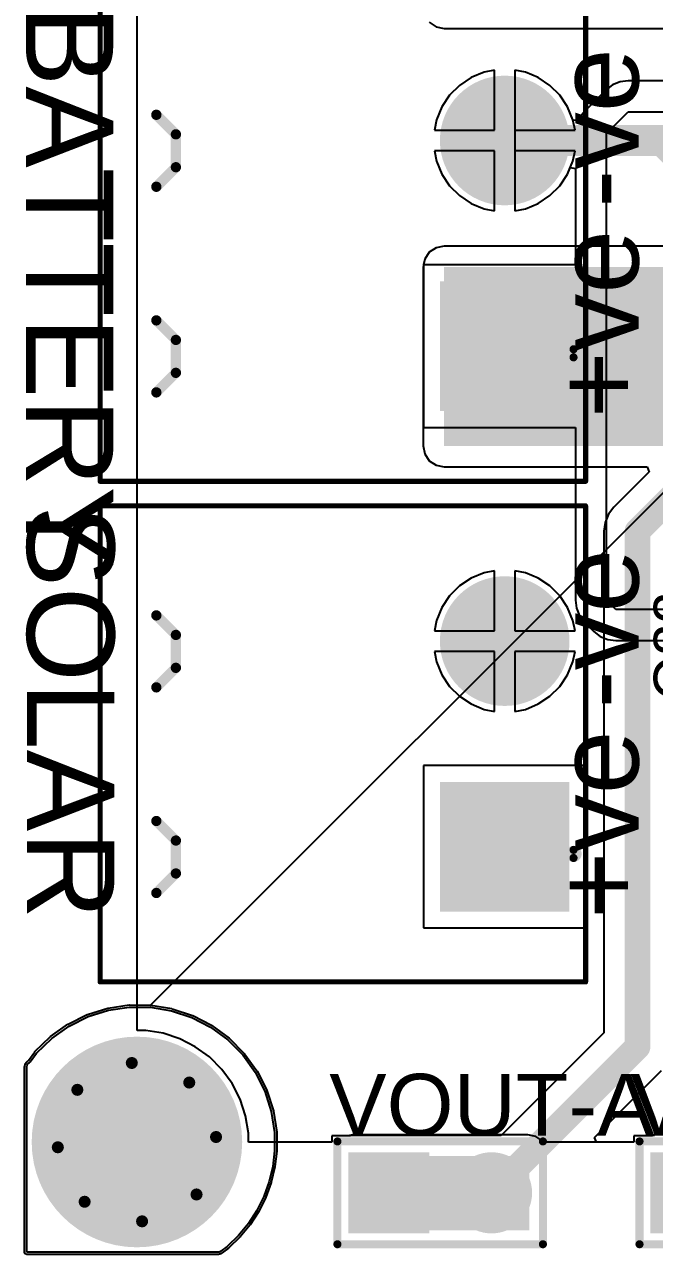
# Model space of a CAD drawing. Header units: millimetres. Extents: x -3 to 5437, y -3 to 5435.
# Drawn here: x -2.78 to 12.79, y -2.78 to 27.61 of the extents above; entities that cross this region are included whole.
import ezdxf

# ---------------------------------------------------------------- set-up
doc = ezdxf.new("R2010")
doc.units = ezdxf.units.MM
for name, color, linetype in [('BottomLayer', 5, 'Continuous'), ('BottomSolder', 6, 'Continuous'), ('MultiLayer', 9, 'Continuous'), ('PadHoleLayer', 156, 'Continuous'), ('TopLayer', 1, 'Continuous'), ('TopOverlay', 2, 'Continuous'), ('TopSolder', 216, 'Continuous'), ('ViaHoleLayer', 16, 'Continuous')]:
    doc.layers.add(name, color=color, linetype=linetype)
doc.styles.add('Arial', font='', dxfattribs={"height": 0.2})
doc.styles.get('Arial').set_extended_font_data('Arial')

# ---------------------------------------------------------------- blocks, each defined once
blk = doc.blocks.new('TBP01R1_508_02BE_137')
at = {"layer": 'BottomLayer'}
blk.add_hatch(color=5, dxfattribs=at).paths.add_polyline_path([(-4.04, 1.5), (-1.04, 1.5), (-1.04, -1.5), (-4.04, -1.5)])
h = blk.add_hatch(color=5, dxfattribs=at)
edge = h.paths.add_edge_path()
edge.add_arc((2.54, 0), 1.5, 0, 360)
at = {"layer": 'BottomSolder'}
blk.add_hatch(color=6, dxfattribs=at).paths.add_polyline_path([(-4.142, 1.602), (-0.938, 1.602), (-0.938, -1.602), (-4.142, -1.602)])
h = blk.add_hatch(color=6, dxfattribs=at)
edge = h.paths.add_edge_path()
edge.add_arc((2.54, 0), 1.602, 0, 360)
at = {"layer": 'MultiLayer'}
blk.add_hatch(color=9, dxfattribs=at).paths.add_polyline_path([(-4.04, 1.5), (-1.04, 1.5), (-1.04, -1.5), (-4.04, -1.5)])
h = blk.add_hatch(color=9, dxfattribs=at)
edge = h.paths.add_edge_path()
edge.add_arc((2.54, 0), 1.5, 0, 360)
at = {"layer": 'PadHoleLayer'}
h = blk.add_hatch(color=156, dxfattribs=at)
edge = h.paths.add_edge_path()
edge.add_arc((-2.54, 0), 0.85, 0, 360)
h = blk.add_hatch(color=156, dxfattribs=at)
edge = h.paths.add_edge_path()
edge.add_arc((2.54, 0), 0.85, 0, 360)
at = {"layer": 'TopLayer'}
blk.add_hatch(color=1, dxfattribs=at).paths.add_polyline_path([(-4.04, 1.5), (-1.04, 1.5), (-1.04, -1.5), (-4.04, -1.5)])
h = blk.add_hatch(color=1, dxfattribs=at)
edge = h.paths.add_edge_path()
edge.add_arc((2.54, 0), 1.5, 0, 360)
at = {"layer": 'TopSolder'}
blk.add_hatch(color=216, dxfattribs=at).paths.add_polyline_path([(-4.142, 1.602), (-0.938, 1.602), (-0.938, -1.602), (-4.142, -1.602)])
h = blk.add_hatch(color=216, dxfattribs=at)
edge = h.paths.add_edge_path()
edge.add_arc((2.54, 0), 1.602, 0, 360)
at = {"layer": 'TopOverlay'}
for points, const_width in [([(-5.88, 10), (5.88, 10)], 0.127), ([(-5.88, 10), (-5.88, -2)], 0.127), ([(5.88, 10), (5.88, -2)], 0.127), ([(-3.683, 8.611), (-3.2, 8.128)], 0.254), ([(-1.905, 8.611), (-2.388, 8.128)], 0.254), ([(1.397, 8.611), (1.88, 8.128)], 0.254), ([(1.397, 8.611), (1.88, 8.128)], 0.254), ([(3.175, 8.611), (2.692, 8.128)], 0.254), ([(3.175, 8.611), (2.692, 8.128)], 0.254), ([(-3.2, 8.128), (-2.388, 8.128)], 0.254), ([(1.88, 8.128), (2.692, 8.128)], 0.254), ([(1.88, 8.128), (2.692, 8.128)], 0.254), ([(-5.88, -2), (5.88, -2)], 0.127)]:
    blk.add_lwpolyline(points, dxfattribs=dict(at, const_width=const_width))
for points, const_width in [([(-5.912, 10, 1), (-5.848, 10, 1)], 0.0635), ([(-5.912, 10, 1), (-5.848, 10, 1)], 0.0635), ([(5.848, 10, 1), (5.912, 10, 1)], 0.0635), ([(5.848, 10, 1), (5.912, 10, 1)], 0.0635), ([(-3.747, 8.611, 1), (-3.619, 8.611, 1)], 0.127), ([(-1.968, 8.611, 1), (-1.841, 8.611, 1)], 0.127), ([(1.333, 8.611, 1), (1.46, 8.611, 1)], 0.127), ([(1.333, 8.611, 1), (1.46, 8.611, 1)], 0.127), ([(3.111, 8.611, 1), (3.239, 8.611, 1)], 0.127), ([(3.111, 8.611, 1), (3.239, 8.611, 1)], 0.127), ([(-3.264, 8.128, 1), (-3.137, 8.128, 1)], 0.127), ([(-3.264, 8.128, 1), (-3.137, 8.128, 1)], 0.127), ([(-2.451, 8.128, 1), (-2.324, 8.128, 1)], 0.127), ([(-2.451, 8.128, 1), (-2.324, 8.128, 1)], 0.127), ([(1.816, 8.128, 1), (1.943, 8.128, 1)], 0.127), ([(1.816, 8.128, 1), (1.943, 8.128, 1)], 0.127), ([(1.816, 8.128, 1), (1.943, 8.128, 1)], 0.127), ([(1.816, 8.128, 1), (1.943, 8.128, 1)], 0.127), ([(2.629, 8.128, 1), (2.756, 8.128, 1)], 0.127), ([(2.629, 8.128, 1), (2.756, 8.128, 1)], 0.127), ([(2.629, 8.128, 1), (2.756, 8.128, 1)], 0.127), ([(2.629, 8.128, 1), (2.756, 8.128, 1)], 0.127), ([(-2.618, -1.702, 1), (-2.818, -1.702, 1)], 0.2), ([(-2.868, -1.702, 1), (-2.768, -1.702, 1)], 0.1), ([(-2.668, -1.702, 1), (-2.568, -1.702, 1)], 0.1), ([(-5.912, -2, 1), (-5.848, -2, 1)], 0.0635), ([(-5.912, -2, 1), (-5.848, -2, 1)], 0.0635), ([(5.848, -2, 1), (5.912, -2, 1)], 0.0635), ([(5.848, -2, 1), (5.912, -2, 1)], 0.0635)]:
    blk.add_lwpolyline(points, format="xyb", close=True, dxfattribs=dict(at, const_width=const_width))
blk = doc.blocks.new('HDR1X2_326')
at = {"layer": 'BottomLayer'}
blk.add_hatch(color=5, dxfattribs=at).paths.add_polyline_path([(-0.9, 0.9), (0.9, 0.9), (0.9, -0.9), (-0.9, -0.9)])
h = blk.add_hatch(color=5, dxfattribs=at)
edge = h.paths.add_edge_path()
edge.add_arc((2.54, 0), 0.9, 0, 360)
at = {"layer": 'BottomSolder'}
blk.add_hatch(color=6, dxfattribs=at).paths.add_polyline_path([(-1.002, 1.002), (1.002, 1.002), (1.002, -1.002), (-1.002, -1.002)])
h = blk.add_hatch(color=6, dxfattribs=at)
edge = h.paths.add_edge_path()
edge.add_arc((2.54, 0), 1.002, 0, 360)
at = {"layer": 'MultiLayer'}
blk.add_hatch(color=9, dxfattribs=at).paths.add_polyline_path([(-0.9, 0.9), (0.9, 0.9), (0.9, -0.9), (-0.9, -0.9)])
h = blk.add_hatch(color=9, dxfattribs=at)
edge = h.paths.add_edge_path()
edge.add_arc((2.54, 0), 0.9, 0, 360)
at = {"layer": 'PadHoleLayer'}
h = blk.add_hatch(color=156, dxfattribs=at)
edge = h.paths.add_edge_path()
edge.add_arc((0, 0), 0.45, 0, 360)
h = blk.add_hatch(color=156, dxfattribs=at)
edge = h.paths.add_edge_path()
edge.add_arc((2.54, 0), 0.45, 0, 360)
at = {"layer": 'TopLayer'}
blk.add_hatch(color=1, dxfattribs=at).paths.add_polyline_path([(-0.9, 0.9), (0.9, 0.9), (0.9, -0.9), (-0.9, -0.9)])
h = blk.add_hatch(color=1, dxfattribs=at)
edge = h.paths.add_edge_path()
edge.add_arc((2.54, 0), 0.9, 0, 360)
at = {"layer": 'TopSolder'}
blk.add_hatch(color=216, dxfattribs=at).paths.add_polyline_path([(-1.002, 1.002), (1.002, 1.002), (1.002, -1.002), (-1.002, -1.002)])
h = blk.add_hatch(color=216, dxfattribs=at)
edge = h.paths.add_edge_path()
edge.add_arc((2.54, 0), 1.002, 0, 360)
at = {"layer": 'TopOverlay', "const_width": 0.2}
for points in [[(-1.27, 1.27), (3.81, 1.27)], [(-1.27, -1.27), (-1.27, 1.27)], [(3.81, -1.27), (3.81, 1.27)], [(-1.27, -1.27), (3.81, -1.27)]]:
    blk.add_lwpolyline(points, dxfattribs=at)
at = {"layer": 'TopOverlay', "const_width": 0.1}
for points in [[(-1.32, 1.27, 1), (-1.22, 1.27, 1)], [(-1.32, 1.27, 1), (-1.22, 1.27, 1)], [(3.76, 1.27, 1), (3.86, 1.27, 1)], [(3.76, 1.27, 1), (3.86, 1.27, 1)], [(-1.32, -1.27, 1), (-1.22, -1.27, 1)], [(-1.32, -1.27, 1), (-1.22, -1.27, 1)], [(3.76, -1.27, 1), (3.86, -1.27, 1)], [(3.76, -1.27, 1), (3.86, -1.27, 1)]]:
    blk.add_lwpolyline(points, format="xyb", close=True, dxfattribs=at)
blk = doc.blocks.new('HDR1X2_327')
at = {"layer": 'BottomLayer'}
blk.add_hatch(color=5, dxfattribs=at).paths.add_polyline_path([(-0.9, 0.9), (0.9, 0.9), (0.9, -0.9), (-0.9, -0.9)])
h = blk.add_hatch(color=5, dxfattribs=at)
edge = h.paths.add_edge_path()
edge.add_arc((2.54, 0), 0.9, 0, 360)
at = {"layer": 'BottomSolder'}
blk.add_hatch(color=6, dxfattribs=at).paths.add_polyline_path([(-1.002, 1.002), (1.002, 1.002), (1.002, -1.002), (-1.002, -1.002)])
h = blk.add_hatch(color=6, dxfattribs=at)
edge = h.paths.add_edge_path()
edge.add_arc((2.54, 0), 1.002, 0, 360)
at = {"layer": 'MultiLayer'}
blk.add_hatch(color=9, dxfattribs=at).paths.add_polyline_path([(-0.9, 0.9), (0.9, 0.9), (0.9, -0.9), (-0.9, -0.9)])
h = blk.add_hatch(color=9, dxfattribs=at)
edge = h.paths.add_edge_path()
edge.add_arc((2.54, 0), 0.9, 0, 360)
at = {"layer": 'PadHoleLayer'}
h = blk.add_hatch(color=156, dxfattribs=at)
edge = h.paths.add_edge_path()
edge.add_arc((0, 0), 0.45, 0, 360)
h = blk.add_hatch(color=156, dxfattribs=at)
edge = h.paths.add_edge_path()
edge.add_arc((2.54, 0), 0.45, 0, 360)
at = {"layer": 'TopLayer'}
blk.add_hatch(color=1, dxfattribs=at).paths.add_polyline_path([(-0.9, 0.9), (0.9, 0.9), (0.9, -0.9), (-0.9, -0.9)])
h = blk.add_hatch(color=1, dxfattribs=at)
edge = h.paths.add_edge_path()
edge.add_arc((2.54, 0), 0.9, 0, 360)
at = {"layer": 'TopSolder'}
blk.add_hatch(color=216, dxfattribs=at).paths.add_polyline_path([(-1.002, 1.002), (1.002, 1.002), (1.002, -1.002), (-1.002, -1.002)])
h = blk.add_hatch(color=216, dxfattribs=at)
edge = h.paths.add_edge_path()
edge.add_arc((2.54, 0), 1.002, 0, 360)
at = {"layer": 'TopOverlay', "const_width": 0.2}
for points in [[(-1.27, 1.27), (3.81, 1.27)], [(-1.27, -1.27), (-1.27, 1.27)], [(3.81, -1.27), (3.81, 1.27)], [(-1.27, -1.27), (3.81, -1.27)]]:
    blk.add_lwpolyline(points, dxfattribs=at)
at = {"layer": 'TopOverlay', "const_width": 0.1}
for points in [[(-1.32, 1.27, 1), (-1.22, 1.27, 1)], [(-1.32, 1.27, 1), (-1.22, 1.27, 1)], [(3.76, 1.27, 1), (3.86, 1.27, 1)], [(3.76, 1.27, 1), (3.86, 1.27, 1)], [(-1.32, -1.27, 1), (-1.22, -1.27, 1)], [(-1.32, -1.27, 1), (-1.22, -1.27, 1)], [(3.76, -1.27, 1), (3.86, -1.27, 1)], [(3.76, -1.27, 1), (3.86, -1.27, 1)]]:
    blk.add_lwpolyline(points, format="xyb", close=True, dxfattribs=at)
blk = doc.blocks.new('TBP01R1_508_02BE_348')
at = {"layer": 'BottomLayer'}
blk.add_hatch(color=5, dxfattribs=at).paths.add_polyline_path([(-4.04, 1.5), (-1.04, 1.5), (-1.04, -1.5), (-4.04, -1.5)])
h = blk.add_hatch(color=5, dxfattribs=at)
edge = h.paths.add_edge_path()
edge.add_arc((2.54, 0), 1.5, 0, 360)
at = {"layer": 'BottomSolder'}
blk.add_hatch(color=6, dxfattribs=at).paths.add_polyline_path([(-4.142, 1.602), (-0.938, 1.602), (-0.938, -1.602), (-4.142, -1.602)])
h = blk.add_hatch(color=6, dxfattribs=at)
edge = h.paths.add_edge_path()
edge.add_arc((2.54, 0), 1.602, 0, 360)
at = {"layer": 'MultiLayer'}
blk.add_hatch(color=9, dxfattribs=at).paths.add_polyline_path([(-4.04, 1.5), (-1.04, 1.5), (-1.04, -1.5), (-4.04, -1.5)])
h = blk.add_hatch(color=9, dxfattribs=at)
edge = h.paths.add_edge_path()
edge.add_arc((2.54, 0), 1.5, 0, 360)
at = {"layer": 'PadHoleLayer'}
h = blk.add_hatch(color=156, dxfattribs=at)
edge = h.paths.add_edge_path()
edge.add_arc((-2.54, 0), 0.85, 0, 360)
h = blk.add_hatch(color=156, dxfattribs=at)
edge = h.paths.add_edge_path()
edge.add_arc((2.54, 0), 0.85, 0, 360)
at = {"layer": 'TopLayer'}
blk.add_hatch(color=1, dxfattribs=at).paths.add_polyline_path([(-4.04, 1.5), (-1.04, 1.5), (-1.04, -1.5), (-4.04, -1.5)])
h = blk.add_hatch(color=1, dxfattribs=at)
edge = h.paths.add_edge_path()
edge.add_arc((2.54, 0), 1.5, 0, 360)
at = {"layer": 'TopSolder'}
blk.add_hatch(color=216, dxfattribs=at).paths.add_polyline_path([(-4.142, 1.602), (-0.938, 1.602), (-0.938, -1.602), (-4.142, -1.602)])
h = blk.add_hatch(color=216, dxfattribs=at)
edge = h.paths.add_edge_path()
edge.add_arc((2.54, 0), 1.602, 0, 360)
at = {"layer": 'TopOverlay'}
for points, const_width in [([(-5.88, 10), (-5.88, -2)], 0.127), ([(-5.88, 10), (5.88, 10)], 0.127), ([(5.88, 10), (5.88, -2)], 0.127), ([(-3.683, 8.611), (-3.2, 8.128)], 0.254), ([(-1.905, 8.611), (-2.388, 8.128)], 0.254), ([(1.397, 8.611), (1.88, 8.128)], 0.254), ([(1.397, 8.611), (1.88, 8.128)], 0.254), ([(3.175, 8.611), (2.692, 8.128)], 0.254), ([(3.175, 8.611), (2.692, 8.128)], 0.254), ([(-3.2, 8.128), (-2.388, 8.128)], 0.254), ([(1.88, 8.128), (2.692, 8.128)], 0.254), ([(1.88, 8.128), (2.692, 8.128)], 0.254), ([(-5.88, -2), (5.88, -2)], 0.127)]:
    blk.add_lwpolyline(points, dxfattribs=dict(at, const_width=const_width))
for points, const_width in [([(-5.912, 10, 1), (-5.848, 10, 1)], 0.0635), ([(-5.912, 10, 1), (-5.848, 10, 1)], 0.0635), ([(5.848, 10, 1), (5.912, 10, 1)], 0.0635), ([(5.848, 10, 1), (5.912, 10, 1)], 0.0635), ([(-3.747, 8.611, 1), (-3.619, 8.611, 1)], 0.127), ([(-1.968, 8.611, 1), (-1.841, 8.611, 1)], 0.127), ([(1.333, 8.611, 1), (1.46, 8.611, 1)], 0.127), ([(1.333, 8.611, 1), (1.46, 8.611, 1)], 0.127), ([(3.111, 8.611, 1), (3.239, 8.611, 1)], 0.127), ([(3.111, 8.611, 1), (3.239, 8.611, 1)], 0.127), ([(-3.264, 8.128, 1), (-3.137, 8.128, 1)], 0.127), ([(-3.264, 8.128, 1), (-3.137, 8.128, 1)], 0.127), ([(-2.451, 8.128, 1), (-2.324, 8.128, 1)], 0.127), ([(-2.451, 8.128, 1), (-2.324, 8.128, 1)], 0.127), ([(1.816, 8.128, 1), (1.943, 8.128, 1)], 0.127), ([(1.816, 8.128, 1), (1.943, 8.128, 1)], 0.127), ([(1.816, 8.128, 1), (1.943, 8.128, 1)], 0.127), ([(1.816, 8.128, 1), (1.943, 8.128, 1)], 0.127), ([(2.629, 8.128, 1), (2.756, 8.128, 1)], 0.127), ([(2.629, 8.128, 1), (2.756, 8.128, 1)], 0.127), ([(2.629, 8.128, 1), (2.756, 8.128, 1)], 0.127), ([(2.629, 8.128, 1), (2.756, 8.128, 1)], 0.127), ([(-2.618, -1.702, 1), (-2.818, -1.702, 1)], 0.2), ([(-2.868, -1.702, 1), (-2.768, -1.702, 1)], 0.1), ([(-2.668, -1.702, 1), (-2.568, -1.702, 1)], 0.1), ([(-5.912, -2, 1), (-5.848, -2, 1)], 0.0635), ([(-5.912, -2, 1), (-5.848, -2, 1)], 0.0635), ([(5.848, -2, 1), (5.912, -2, 1)], 0.0635), ([(5.848, -2, 1), (5.912, -2, 1)], 0.0635)]:
    blk.add_lwpolyline(points, format="xyb", close=True, dxfattribs=dict(at, const_width=const_width))

msp = doc.modelspace()

# ---------------------------------------------------------------- hatches: boundary and pattern name
at = {"layer": 'BottomLayer'}
h = msp.add_hatch(color=5, dxfattribs=at)
edge = h.paths.add_edge_path()
edge.add_arc((0, 0), 2.5, 0, 360)
h = msp.add_hatch(color=5, dxfattribs=at)
edge = h.paths.add_edge_path()
edge.add_arc((-0.127, 1.952), 0.3, 0, 360)
h = msp.add_hatch(color=5, dxfattribs=at)
edge = h.paths.add_edge_path()
edge.add_arc((-1.473, 1.289), 0.3, 0, 360)
h = msp.add_hatch(color=5, dxfattribs=at)
edge = h.paths.add_edge_path()
edge.add_arc((1.293, 1.469), 0.3, 0, 360)
h = msp.add_hatch(color=5, dxfattribs=at)
edge = h.paths.add_edge_path()
edge.add_arc((1.956, 0.123), 0.3, 0, 360)
h = msp.add_hatch(color=5, dxfattribs=at)
edge = h.paths.add_edge_path()
edge.add_arc((-1.956, -0.131), 0.3, 0, 360)
msp.add_hatch(color=5, dxfattribs=at).paths.add_polyline_path([(5.326, -0.344), (5.326, -2.156), (9.666, -2.156), (9.666, -0.344)])
h = msp.add_hatch(color=5, dxfattribs=at)
edge = h.paths.add_edge_path()
edge.add_arc((-1.293, -1.477), 0.3, 0, 360)
h = msp.add_hatch(color=5, dxfattribs=at)
edge = h.paths.add_edge_path()
edge.add_arc((1.473, -1.297), 0.3, 0, 360)
h = msp.add_hatch(color=5, dxfattribs=at)
edge = h.paths.add_edge_path()
edge.add_arc((0.127, -1.96), 0.3, 0, 360)
at = {"layer": 'BottomSolder'}
h = msp.add_hatch(color=6, dxfattribs=at)
edge = h.paths.add_edge_path()
edge.add_arc((0, 0), 2.602, 0, 360)
h = msp.add_hatch(color=6, dxfattribs=at)
edge = h.paths.add_edge_path()
edge.add_arc((-0.127, 1.952), 0.15, 0, 360)
h = msp.add_hatch(color=6, dxfattribs=at)
edge = h.paths.add_edge_path()
edge.add_arc((1.293, 1.469), 0.15, 0, 360)
h = msp.add_hatch(color=6, dxfattribs=at)
edge = h.paths.add_edge_path()
edge.add_arc((-1.473, 1.289), 0.15, 0, 360)
h = msp.add_hatch(color=6, dxfattribs=at)
edge = h.paths.add_edge_path()
edge.add_arc((-1.956, -0.131), 0.15, 0, 360)
h = msp.add_hatch(color=6, dxfattribs=at)
edge = h.paths.add_edge_path()
edge.add_arc((1.956, 0.123), 0.15, 0, 360)
h = msp.add_hatch(color=6, dxfattribs=at)
edge = h.paths.add_edge_path()
edge.add_arc((1.473, -1.297), 0.15, 0, 360)
h = msp.add_hatch(color=6, dxfattribs=at)
edge = h.paths.add_edge_path()
edge.add_arc((-1.293, -1.477), 0.15, 0, 360)
h = msp.add_hatch(color=6, dxfattribs=at)
edge = h.paths.add_edge_path()
edge.add_arc((0.127, -1.96), 0.15, 0, 360)
at = {"layer": 'MultiLayer'}
h = msp.add_hatch(color=9, dxfattribs=at)
edge = h.paths.add_edge_path()
edge.add_arc((0, 0), 2.5, 0, 360)
at = {"layer": 'PadHoleLayer'}
h = msp.add_hatch(color=156, dxfattribs=at)
edge = h.paths.add_edge_path()
edge.add_arc((0, 0), 1.55, 0, 360)
at = {"layer": 'TopLayer'}
for points in [[(7.591, 17.197), (18.578, 17.197), (18.578, 21.616), (7.591, 21.616)], [(5.326, -2.184), (9.699, -2.184), (9.699, -0.356), (5.326, -0.356)]]:
    msp.add_hatch(color=1, dxfattribs=at).paths.add_polyline_path(points)
h = msp.add_hatch(color=1, dxfattribs=at)
edge = h.paths.add_edge_path()
edge.add_arc((0, 0), 2.5, 0, 360)
h = msp.add_hatch(color=1, dxfattribs=at)
edge = h.paths.add_edge_path()
edge.add_arc((-0.127, 1.952), 0.3, 0, 360)
h = msp.add_hatch(color=1, dxfattribs=at)
edge = h.paths.add_edge_path()
edge.add_arc((-1.473, 1.289), 0.3, 0, 360)
h = msp.add_hatch(color=1, dxfattribs=at)
edge = h.paths.add_edge_path()
edge.add_arc((1.293, 1.469), 0.3, 0, 360)
h = msp.add_hatch(color=1, dxfattribs=at)
edge = h.paths.add_edge_path()
edge.add_arc((1.956, 0.123), 0.3, 0, 360)
h = msp.add_hatch(color=1, dxfattribs=at)
edge = h.paths.add_edge_path()
edge.add_arc((-1.956, -0.131), 0.3, 0, 360)
h = msp.add_hatch(color=1, dxfattribs=at)
edge = h.paths.add_edge_path()
edge.add_arc((-1.293, -1.477), 0.3, 0, 360)
h = msp.add_hatch(color=1, dxfattribs=at)
edge = h.paths.add_edge_path()
edge.add_arc((1.473, -1.297), 0.3, 0, 360)
h = msp.add_hatch(color=1, dxfattribs=at)
edge = h.paths.add_edge_path()
edge.add_arc((0.127, -1.96), 0.3, 0, 360)
at = {"layer": 'TopSolder'}
h = msp.add_hatch(color=216, dxfattribs=at)
edge = h.paths.add_edge_path()
edge.add_arc((0, 0), 2.602, 0, 360)
h = msp.add_hatch(color=216, dxfattribs=at)
edge = h.paths.add_edge_path()
edge.add_arc((-0.127, 1.952), 0.15, 0, 360)
h = msp.add_hatch(color=216, dxfattribs=at)
edge = h.paths.add_edge_path()
edge.add_arc((1.293, 1.469), 0.15, 0, 360)
h = msp.add_hatch(color=216, dxfattribs=at)
edge = h.paths.add_edge_path()
edge.add_arc((-1.473, 1.289), 0.15, 0, 360)
h = msp.add_hatch(color=216, dxfattribs=at)
edge = h.paths.add_edge_path()
edge.add_arc((-1.956, -0.131), 0.15, 0, 360)
h = msp.add_hatch(color=216, dxfattribs=at)
edge = h.paths.add_edge_path()
edge.add_arc((1.956, 0.123), 0.15, 0, 360)
h = msp.add_hatch(color=216, dxfattribs=at)
edge = h.paths.add_edge_path()
edge.add_arc((1.473, -1.297), 0.15, 0, 360)
h = msp.add_hatch(color=216, dxfattribs=at)
edge = h.paths.add_edge_path()
edge.add_arc((-1.293, -1.477), 0.15, 0, 360)
h = msp.add_hatch(color=216, dxfattribs=at)
edge = h.paths.add_edge_path()
edge.add_arc((0.127, -1.96), 0.15, 0, 360)
at = {"layer": 'ViaHoleLayer'}
h = msp.add_hatch(color=16, dxfattribs=at)
edge = h.paths.add_edge_path()
edge.add_arc((-0.127, 1.952), 0.15, 0, 360)
h = msp.add_hatch(color=16, dxfattribs=at)
edge = h.paths.add_edge_path()
edge.add_arc((1.293, 1.469), 0.15, 0, 360)
h = msp.add_hatch(color=16, dxfattribs=at)
edge = h.paths.add_edge_path()
edge.add_arc((-1.473, 1.289), 0.15, 0, 360)
h = msp.add_hatch(color=16, dxfattribs=at)
edge = h.paths.add_edge_path()
edge.add_arc((-1.956, -0.131), 0.15, 0, 360)
h = msp.add_hatch(color=16, dxfattribs=at)
edge = h.paths.add_edge_path()
edge.add_arc((1.956, 0.123), 0.15, 0, 360)
h = msp.add_hatch(color=16, dxfattribs=at)
edge = h.paths.add_edge_path()
edge.add_arc((1.473, -1.297), 0.15, 0, 360)
h = msp.add_hatch(color=16, dxfattribs=at)
edge = h.paths.add_edge_path()
edge.add_arc((-1.293, -1.477), 0.15, 0, 360)
h = msp.add_hatch(color=16, dxfattribs=at)
edge = h.paths.add_edge_path()
edge.add_arc((0.127, -1.96), 0.15, 0, 360)

# ---------------------------------------------------------------- linework, layer by layer
at = {"layer": 'BottomLayer'}
for p, q in [((0.003, 2.754), (0.003, 115.689)), ((8.837, 26.48), (8.58, 26.429)), ((8.837, 24.997), (8.837, 26.48)), ((9.603, 26.429), (9.345, 26.48)), ((9.345, 26.48), (9.345, 24.743)), ((8.26, 26.297), (7.973, 26.105)), ((8.58, 26.429), (8.26, 26.297)), ((9.922, 26.297), (9.603, 26.429)), ((10.209, 26.105), (9.922, 26.297)), ((11.942, 26.193), (11.757, 26.116)), ((12.141, 26.219), (11.942, 26.193)), ((41.371, 26.219), (12.141, 26.219)), ((7.729, 25.861), (7.537, 25.573)), ((7.973, 26.105), (7.729, 25.861)), ((10.454, 25.861), (10.209, 26.105)), ((10.645, 25.573), (10.454, 25.861)), ((11.598, 25.994), (11.064, 25.461)), ((11.757, 26.116), (11.598, 25.994)), ((7.537, 25.573), (7.405, 25.254)), ((10.778, 25.254), (10.645, 25.573)), ((7.405, 25.254), (7.353, 24.997)), ((10.78, 25.242), (10.778, 25.254)), ((10.912, 25.229), (10.78, 25.242)), ((10.942, 25.302), (10.912, 25.229)), ((11.064, 25.461), (10.942, 25.302)), ((11.608, 24.917), (12.141, 25.451)), ((12.141, 25.451), (41.427, 25.451)), ((7.353, 24.997), (8.837, 24.997)), ((11.608, 13.386), (11.608, 24.917)), ((9.345, 24.743), (9.345, 23.005)), ((8.837, 24.489), (7.353, 24.489)), ((7.353, 24.489), (7.405, 24.231)), ((8.837, 23.005), (8.837, 24.489)), ((7.405, 24.231), (7.537, 23.912)), ((10.645, 23.912), (10.712, 24.073)), ((10.712, 24.073), (10.839, 24.048)), ((10.839, 24.048), (10.839, 21.671)), ((7.537, 23.912), (7.729, 23.625)), ((10.454, 23.625), (10.645, 23.912)), ((7.729, 23.625), (7.973, 23.38)), ((10.209, 23.38), (10.454, 23.625)), ((7.973, 23.38), (8.26, 23.188)), ((8.26, 23.188), (8.58, 23.056)), ((9.603, 23.056), (9.922, 23.188)), ((9.922, 23.188), (10.209, 23.38)), ((8.58, 23.056), (8.837, 23.005)), ((9.345, 23.005), (9.603, 23.056)), ((10.839, 21.671), (7.083, 21.671)), ((7.083, 21.671), (7.083, 17.655)), ((7.083, 17.655), (10.839, 17.655)), ((10.839, 17.655), (10.839, 13.386)), ((8.58, 14.062), (8.26, 13.93)), ((8.837, 14.113), (8.58, 14.062)), ((8.837, 12.629), (8.837, 14.113)), ((9.603, 14.062), (9.345, 14.113)), ((9.345, 14.113), (9.345, 12.629)), ((9.922, 13.93), (9.603, 14.062)), ((7.973, 13.738), (7.729, 13.494)), ((8.26, 13.93), (7.973, 13.738)), ((10.209, 13.738), (9.922, 13.93)), ((10.454, 13.494), (10.209, 13.738)), ((7.729, 13.494), (7.537, 13.206)), ((10.645, 13.206), (10.454, 13.494)), ((10.839, 13.386), (10.865, 13.187)), ((11.836, 13.157), (11.608, 13.386)), ((7.537, 13.206), (7.405, 12.887)), ((10.778, 12.887), (10.645, 13.206)), ((10.865, 13.187), (10.942, 13.002)), ((14.961, 13.157), (11.836, 13.157)), ((7.405, 12.887), (7.353, 12.629)), ((10.829, 12.629), (10.778, 12.887)), ((10.942, 13.002), (11.064, 12.842)), ((11.064, 12.842), (11.293, 12.614)), ((7.353, 12.629), (8.837, 12.629)), ((9.345, 12.629), (10.829, 12.629)), ((11.293, 12.614), (11.452, 12.492)), ((11.452, 12.492), (11.637, 12.415)), ((11.637, 12.415), (11.836, 12.389)), ((11.836, 12.389), (14.961, 12.389)), ((8.837, 12.121), (7.353, 12.121)), ((7.353, 12.121), (7.405, 11.864)), ((7.405, 11.864), (7.537, 11.545)), ((8.837, 10.638), (8.837, 12.121)), ((10.829, 12.121), (9.345, 12.121)), ((9.345, 12.121), (9.345, 10.638)), ((10.645, 11.545), (10.778, 11.864)), ((10.778, 11.864), (10.829, 12.121)), ((7.537, 11.545), (7.729, 11.257)), ((7.729, 11.257), (7.973, 11.013)), ((10.209, 11.013), (10.454, 11.257)), ((10.454, 11.257), (10.645, 11.545)), ((7.973, 11.013), (8.26, 10.821)), ((9.922, 10.821), (10.209, 11.013)), ((8.26, 10.821), (8.58, 10.689)), ((8.58, 10.689), (8.837, 10.638)), ((9.345, 10.638), (9.603, 10.689)), ((9.603, 10.689), (9.922, 10.821)), ((11.099, 9.303), (7.083, 9.303)), ((7.083, 9.303), (7.083, 5.287)), ((11.099, 5.287), (11.099, 9.303)), ((7.083, 5.287), (11.099, 5.287)), ((-1.679, 2.864), (-1.208, 3.097)), ((-1.208, 3.097), (-0.707, 3.254)), ((-0.707, 3.254), (-0.188, 3.332)), ((-0.188, 3.332), (0.338, 3.327)), ((0.338, 3.327), (0.856, 3.241)), ((0.856, 3.241), (1.354, 3.075)), ((1.354, 3.075), (1.821, 2.834)), ((-2.107, 2.56), (-1.679, 2.864)), ((0.217, 2.754), (0.003, 2.754)), ((0.645, 2.686), (0.217, 2.754)), ((1.821, 2.834), (2.244, 2.523)), ((-2.483, 2.193), (-2.107, 2.56)), ((1.057, 2.552), (0.645, 2.686)), ((1.443, 2.355), (1.057, 2.552)), ((2.244, 2.523), (2.614, 2.15)), ((-2.64, 1.983), (-2.483, 2.193)), ((1.794, 2.101), (1.443, 2.355)), ((2.614, 2.15), (2.921, 1.724)), ((-2.722, 1.868), (-2.713, 1.902)), ((-2.722, 1.85), (-2.722, 1.868)), ((-2.722, -1.456), (-2.722, 1.85)), ((-2.713, 1.902), (-2.694, 1.932)), ((-2.694, 1.932), (-2.668, 1.956)), ((-2.668, 1.956), (-2.652, 1.964)), ((-2.652, 1.964), (-2.651, 1.967)), ((-2.652, 1.964), (-2.652, 1.964)), ((-2.651, 1.967), (-2.648, 1.972)), ((-2.648, 1.972), (-2.645, 1.976)), ((-2.645, 1.976), (-2.642, 1.981)), ((-2.642, 1.981), (-2.64, 1.983)), ((2.101, 1.794), (1.794, 2.101)), ((2.355, 1.443), (2.101, 1.794)), ((2.921, 1.724), (3.158, 1.256)), ((2.552, 1.057), (2.355, 1.443)), ((3.158, 1.256), (3.32, 0.756)), ((2.686, 0.645), (2.552, 1.057)), ((2.754, 0.217), (2.686, 0.645)), ((3.32, 0.756), (3.401, 0.237)), ((2.754, -0.003), (2.754, 0.217)), ((3.401, 0.237), (3.401, -0.025)), ((5.218, 0.152), (4.818, 0.152)), ((4.818, 0.152), (4.818, -0.003)), ((5.326, 0.174), (5.218, 0.152)), ((9.666, 0.174), (5.326, 0.174)), ((9.864, 0.135), (9.666, 0.174)), ((10.032, 0.022), (9.864, 0.135)), ((10.049, -0.003), (10.032, 0.022)), ((12.685, 0.152), (12.286, 0.152)), ((12.286, 0.152), (12.286, -0.003)), ((12.794, 0.174), (12.685, 0.152)), ((4.818, -0.003), (2.754, -0.003)), ((3.401, -0.219), (3.357, -0.603)), ((3.401, -0.025), (3.401, -0.219)), ((12.286, -0.003), (10.049, -0.003)), ((3.357, -0.603), (3.269, -0.979)), ((3.269, -0.979), (3.138, -1.343)), ((-2.722, -2.722), (-2.722, -1.456)), ((3.138, -1.343), (2.966, -1.689)), ((2.966, -1.689), (2.756, -2.014)), ((2.756, -2.014), (2.509, -2.312)), ((2.509, -2.312), (2.23, -2.579)), ((1.999, -2.722), (-2.722, -2.722)), ((2.01, -2.722), (1.999, -2.722)), ((1.999, -2.722), (1.999, -2.722)), ((2.03, -2.719), (2.01, -2.722)), ((2.05, -2.712), (2.03, -2.719)), ((2.068, -2.703), (2.05, -2.712)), ((2.077, -2.696), (2.068, -2.703)), ((2.23, -2.579), (2.077, -2.696))]:
    msp.add_line(p, q, dxfattribs=at)
at = {"layer": 'BottomSolder'}
for p, q in [((0.338, 3.382), (5436.901, 5435.166)), ((-0.715, 3.309), (-0.196, 3.386)), ((-0.196, 3.386), (-0.191, 3.385)), ((-0.191, 3.385), (-0.187, 3.386)), ((-0.187, 3.386), (0.338, 3.382)), ((0.338, 3.382), (0.342, 3.38)), ((0.342, 3.38), (0.347, 3.381)), ((0.347, 3.381), (0.865, 3.295)), ((-1.703, 2.913), (-1.233, 3.146)), ((-1.233, 3.146), (-1.228, 3.147)), ((-1.228, 3.147), (-1.225, 3.149)), ((-1.225, 3.149), (-0.723, 3.307)), ((-0.723, 3.307), (-0.719, 3.306)), ((-0.719, 3.306), (-0.715, 3.309)), ((0.865, 3.295), (0.869, 3.293)), ((0.869, 3.293), (0.873, 3.293)), ((0.873, 3.293), (1.371, 3.127)), ((1.371, 3.127), (1.375, 3.124)), ((1.375, 3.124), (1.379, 3.124)), ((1.379, 3.124), (1.846, 2.883)), ((-2.139, 2.605), (-1.71, 2.909)), ((-1.71, 2.909), (-1.706, 2.91)), ((-1.706, 2.91), (-1.703, 2.913)), ((1.846, 2.883), (1.849, 2.879)), ((1.849, 2.879), (1.853, 2.878)), ((1.853, 2.878), (2.277, 2.568)), ((-2.522, 2.233), (-2.146, 2.599)), ((-2.146, 2.599), (-2.141, 2.601)), ((-2.141, 2.601), (-2.139, 2.605)), ((2.277, 2.568), (2.279, 2.564)), ((2.279, 2.564), (2.283, 2.562)), ((2.283, 2.562), (2.653, 2.189)), ((-2.684, 2.016), (-2.527, 2.226)), ((-2.527, 2.226), (-2.523, 2.229)), ((-2.523, 2.229), (-2.522, 2.233)), ((2.653, 2.189), (2.655, 2.185)), ((2.655, 2.185), (2.658, 2.182)), ((2.658, 2.182), (2.966, 1.756)), ((-2.777, 1.868), (-2.774, 1.875)), ((-2.777, 1.85), (-2.777, 1.868)), ((-2.777, -1.456), (-2.777, 1.85)), ((-2.777, 1.85), (-2.777, 1.85)), ((-2.775, 1.883), (-2.766, 1.917)), ((-2.774, 1.875), (-2.775, 1.883)), ((-2.766, 1.917), (-2.761, 1.923)), ((-2.761, 1.923), (-2.76, 1.931)), ((-2.76, 1.931), (-2.741, 1.961)), ((-2.741, 1.961), (-2.735, 1.966)), ((-2.735, 1.966), (-2.731, 1.973)), ((-2.731, 1.973), (-2.705, 1.997)), ((-2.705, 1.997), (-2.698, 1.999)), ((-2.698, 1.999), (-2.693, 2.005)), ((-2.693, 2.005), (-2.691, 2.006)), ((-2.691, 2.007), (-2.688, 2.012)), ((-2.691, 2.006), (-2.691, 2.007)), ((-2.688, 2.012), (-2.686, 2.013)), ((-2.686, 2.014), (-2.684, 2.016)), ((-2.686, 2.013), (-2.686, 2.014)), ((-2.684, 2.016), (-2.684, 2.016)), ((2.966, 1.756), (2.967, 1.752)), ((2.967, 1.752), (2.97, 1.749)), ((2.97, 1.749), (3.207, 1.281)), ((3.207, 1.281), (3.208, 1.276)), ((3.208, 1.276), (3.211, 1.273)), ((3.211, 1.273), (3.372, 0.773)), ((3.372, 0.773), (3.372, 0.768)), ((3.372, 0.768), (3.374, 0.765)), ((3.374, 0.765), (3.456, 0.246)), ((3.456, 0.246), (3.455, 0.241)), ((3.455, 0.241), (3.456, 0.237)), ((3.456, 0.237), (3.456, -0.025)), ((3.456, -0.225), (3.412, -0.609)), ((3.456, -0.219), (3.455, -0.222)), ((3.455, -0.222), (3.456, -0.225)), ((3.456, -0.025), (3.456, -0.219)), ((3.411, -0.615), (3.322, -0.992)), ((3.412, -0.609), (3.41, -0.612)), ((3.41, -0.612), (3.411, -0.615)), ((3.321, -0.998), (3.19, -1.362)), ((3.322, -0.992), (3.32, -0.994)), ((3.32, -0.994), (3.321, -0.998)), ((-2.777, -2.722), (-2.777, -1.456)), ((3.187, -1.367), (3.015, -1.714)), ((3.19, -1.362), (3.187, -1.364)), ((3.187, -1.364), (3.187, -1.367)), ((3.012, -1.719), (2.802, -2.044)), ((3.013, -1.716), (3.012, -1.719)), ((3.015, -1.714), (3.013, -1.716)), ((2.798, -2.049), (2.552, -2.347)), ((2.799, -2.045), (2.798, -2.049)), ((2.802, -2.044), (2.799, -2.045)), ((2.547, -2.351), (2.269, -2.619)), ((2.549, -2.348), (2.547, -2.351)), ((2.552, -2.347), (2.549, -2.348)), ((-2.761, -2.761), (-2.777, -2.722)), ((2.264, -2.623), (2.11, -2.74)), ((2.265, -2.62), (2.264, -2.623)), ((2.269, -2.619), (2.265, -2.62)), ((-2.722, -2.777), (-2.761, -2.761)), ((1.999, -2.777), (-2.722, -2.777)), ((2, -2.777), (1.999, -2.777)), ((2.01, -2.777), (2, -2.777)), ((2.014, -2.776), (2.01, -2.777)), ((2.019, -2.777), (2.014, -2.776)), ((2.039, -2.773), (2.019, -2.777)), ((2.043, -2.771), (2.039, -2.773)), ((2.048, -2.771), (2.043, -2.771)), ((2.068, -2.764), (2.048, -2.771)), ((2.071, -2.761), (2.068, -2.764)), ((2.076, -2.761), (2.071, -2.761)), ((2.094, -2.751), (2.076, -2.761)), ((2.097, -2.748), (2.094, -2.751)), ((2.102, -2.746), (2.097, -2.748)), ((2.11, -2.74), (2.102, -2.746)), ((2.11, -2.74), (2.11, -2.74))]:
    msp.add_line(p, q, dxfattribs=at)
at = {"layer": 'TopLayer'}
for p, q in [((0.003, 2.754), (0.003, 115.689)), ((7.225, 27.664), (7.393, 27.552)), ((7.393, 27.552), (7.591, 27.512)), ((7.591, 27.512), (19.191, 27.512)), ((8.837, 26.48), (8.58, 26.429)), ((8.837, 24.997), (8.837, 26.48)), ((9.603, 26.429), (9.345, 26.48)), ((9.345, 26.48), (9.345, 24.997)), ((8.26, 26.297), (7.973, 26.105)), ((8.58, 26.429), (8.26, 26.297)), ((9.922, 26.297), (9.603, 26.429)), ((10.209, 26.105), (9.922, 26.297)), ((7.729, 25.861), (7.537, 25.573)), ((7.973, 26.105), (7.729, 25.861)), ((10.454, 25.861), (10.209, 26.105)), ((10.645, 25.573), (10.454, 25.861)), ((7.537, 25.573), (7.405, 25.254)), ((10.778, 25.254), (10.645, 25.573)), ((7.405, 25.254), (7.353, 24.997)), ((10.829, 24.997), (10.778, 25.254)), ((7.353, 24.997), (8.837, 24.997)), ((9.345, 24.997), (10.829, 24.997)), ((8.837, 24.489), (7.353, 24.489)), ((7.353, 24.489), (7.405, 24.231)), ((8.837, 23.005), (8.837, 24.489)), ((10.829, 24.489), (9.345, 24.489)), ((9.345, 24.489), (9.345, 23.005)), ((10.778, 24.231), (10.829, 24.489)), ((7.405, 24.231), (7.537, 23.912)), ((10.645, 23.912), (10.778, 24.231)), ((7.537, 23.912), (7.729, 23.625)), ((10.454, 23.625), (10.645, 23.912)), ((7.729, 23.625), (7.973, 23.38)), ((10.209, 23.38), (10.454, 23.625)), ((7.973, 23.38), (8.26, 23.188)), ((8.26, 23.188), (8.58, 23.056)), ((9.603, 23.056), (9.922, 23.188)), ((9.922, 23.188), (10.209, 23.38)), ((8.58, 23.056), (8.837, 23.005)), ((9.345, 23.005), (9.603, 23.056)), ((7.225, 21.983), (7.113, 21.814)), ((7.393, 22.095), (7.225, 21.983)), ((7.591, 22.134), (7.393, 22.095)), ((17.764, 22.134), (7.591, 22.134)), ((7.083, 21.666), (7.073, 21.616)), ((7.073, 21.616), (7.073, 17.197)), ((7.084, 21.671), (7.083, 21.671)), ((7.083, 21.671), (7.083, 21.666)), ((7.113, 21.814), (7.084, 21.671)), ((7.073, 17.197), (7.113, 16.998)), ((7.113, 16.998), (7.225, 16.83)), ((7.225, 16.83), (7.393, 16.718)), ((7.393, 16.718), (7.591, 16.679)), ((7.591, 16.679), (12.616, 16.679)), ((12.645, 16.541), (11.787, 15.683)), ((12.616, 16.679), (12.659, 16.552)), ((12.659, 16.552), (12.645, 16.541)), ((11.654, 15.51), (11.571, 15.309)), ((11.787, 15.683), (11.654, 15.51)), ((11.557, 15.202), (11.543, 15.094)), ((11.571, 15.309), (11.557, 15.202)), ((11.543, 15.094), (11.543, 2.699)), ((8.58, 14.062), (8.26, 13.93)), ((8.837, 14.113), (8.58, 14.062)), ((8.837, 12.629), (8.837, 14.113)), ((9.603, 14.062), (9.345, 14.113)), ((9.345, 14.113), (9.345, 12.629)), ((9.922, 13.93), (9.603, 14.062)), ((7.973, 13.738), (7.729, 13.494)), ((8.26, 13.93), (7.973, 13.738)), ((10.209, 13.738), (9.922, 13.93)), ((10.454, 13.494), (10.209, 13.738)), ((7.729, 13.494), (7.537, 13.206)), ((10.645, 13.206), (10.454, 13.494)), ((7.537, 13.206), (7.405, 12.887)), ((10.778, 12.887), (10.645, 13.206)), ((7.405, 12.887), (7.353, 12.629)), ((10.829, 12.629), (10.778, 12.887)), ((7.353, 12.629), (8.837, 12.629)), ((9.345, 12.629), (10.829, 12.629)), ((8.837, 12.121), (7.353, 12.121)), ((7.353, 12.121), (7.405, 11.864)), ((7.405, 11.864), (7.537, 11.545)), ((8.837, 10.638), (8.837, 12.121)), ((10.829, 12.121), (9.345, 12.121)), ((9.345, 12.121), (9.345, 10.638)), ((10.645, 11.545), (10.778, 11.864)), ((10.778, 11.864), (10.829, 12.121)), ((7.537, 11.545), (7.729, 11.257)), ((7.729, 11.257), (7.973, 11.013)), ((10.209, 11.013), (10.454, 11.257)), ((10.454, 11.257), (10.645, 11.545)), ((7.973, 11.013), (8.26, 10.821)), ((9.922, 10.821), (10.209, 11.013)), ((8.26, 10.821), (8.58, 10.689)), ((8.58, 10.689), (8.837, 10.638)), ((9.345, 10.638), (9.603, 10.689)), ((9.603, 10.689), (9.922, 10.821)), ((11.099, 9.303), (7.083, 9.303)), ((7.083, 9.303), (7.083, 5.287)), ((11.099, 5.287), (11.099, 9.303)), ((7.083, 5.287), (11.099, 5.287)), ((-1.679, 2.864), (-1.208, 3.097)), ((-1.208, 3.097), (-0.707, 3.254)), ((-0.707, 3.254), (-0.188, 3.332)), ((-0.188, 3.332), (0.338, 3.327)), ((0.338, 3.327), (0.856, 3.241)), ((0.856, 3.241), (1.354, 3.075)), ((1.354, 3.075), (1.821, 2.834)), ((-2.107, 2.56), (-1.679, 2.864)), ((0.217, 2.754), (0.003, 2.754)), ((0.645, 2.686), (0.217, 2.754)), ((1.821, 2.834), (2.244, 2.523)), ((-2.483, 2.193), (-2.107, 2.56)), ((1.057, 2.552), (0.645, 2.686)), ((1.443, 2.355), (1.057, 2.552)), ((2.244, 2.523), (2.614, 2.15)), ((11.543, 2.699), (9.006, 0.162)), ((-2.64, 1.983), (-2.483, 2.193)), ((1.794, 2.101), (1.443, 2.355)), ((2.614, 2.15), (2.921, 1.724)), ((-2.722, 1.868), (-2.713, 1.902)), ((-2.722, 1.85), (-2.722, 1.868)), ((-2.722, -1.456), (-2.722, 1.85)), ((-2.713, 1.902), (-2.694, 1.932)), ((-2.694, 1.932), (-2.668, 1.956)), ((-2.668, 1.956), (-2.652, 1.964)), ((-2.652, 1.964), (-2.651, 1.967)), ((-2.651, 1.967), (-2.648, 1.972)), ((-2.648, 1.972), (-2.645, 1.976)), ((-2.645, 1.976), (-2.642, 1.981)), ((-2.642, 1.981), (-2.64, 1.983)), ((2.101, 1.794), (1.794, 2.101)), ((2.355, 1.443), (2.101, 1.794)), ((2.921, 1.724), (3.158, 1.256)), ((11.314, 0.115), (12.964, 1.765)), ((2.552, 1.057), (2.355, 1.443)), ((3.158, 1.256), (3.32, 0.756)), ((2.686, 0.645), (2.552, 1.057)), ((2.754, 0.217), (2.686, 0.645)), ((3.32, 0.756), (3.401, 0.237)), ((2.754, -0.003), (2.754, 0.217)), ((3.401, 0.237), (3.401, -0.025)), ((5.276, 0.152), (4.818, 0.152)), ((4.818, 0.152), (4.818, -0.003)), ((5.326, 0.162), (5.276, 0.152)), ((9.006, 0.162), (5.326, 0.162)), ((11.362, -0.003), (11.314, 0.115)), ((12.744, 0.152), (12.286, 0.152)), ((12.286, 0.152), (12.286, -0.003)), ((12.794, 0.162), (12.744, 0.152)), ((4.818, -0.003), (2.754, -0.003)), ((3.401, -0.219), (3.357, -0.603)), ((3.401, -0.025), (3.401, -0.219)), ((12.286, -0.003), (11.362, -0.003)), ((3.357, -0.603), (3.269, -0.979)), ((3.269, -0.979), (3.138, -1.343)), ((-2.722, -2.722), (-2.722, -1.456)), ((3.138, -1.343), (2.966, -1.689)), ((2.966, -1.689), (2.756, -2.014)), ((2.756, -2.014), (2.509, -2.312)), ((2.509, -2.312), (2.23, -2.579)), ((1.999, -2.722), (-2.722, -2.722)), ((2.01, -2.722), (1.999, -2.722)), ((1.999, -2.722), (1.999, -2.722)), ((2.03, -2.719), (2.01, -2.722)), ((2.05, -2.712), (2.03, -2.719)), ((2.068, -2.703), (2.05, -2.712)), ((2.077, -2.696), (2.068, -2.703)), ((2.23, -2.579), (2.077, -2.696))]:
    msp.add_line(p, q, dxfattribs=at)
for points, const_width in [([(9.091, 24.743), (12.988, 24.743)], 0.762), ([(12.988, 24.743), (13.842, 23.888)], 0.762), ([(12.375, 15.094), (13.234, 15.952)], 0.635), ([(12.375, 2.354), (12.375, 15.094)], 0.635), ([(8.766, -1.256), (12.375, 2.354)], 0.635)]:
    msp.add_lwpolyline(points, dxfattribs=dict(at, const_width=const_width))
for points, const_width in [([(8.901, 24.743, 1), (9.282, 24.743, 1)], 0.381), ([(12.798, 24.743, 1), (13.179, 24.743, 1)], 0.381), ([(12.798, 24.743, 1), (13.179, 24.743, 1)], 0.381), ([(12.217, 15.094, 1), (12.534, 15.094, 1)], 0.318), ([(12.217, 15.094, 1), (12.534, 15.094, 1)], 0.318), ([(12.217, 2.354, 1), (12.534, 2.354, 1)], 0.318), ([(12.217, 2.354, 1), (12.534, 2.354, 1)], 0.318), ([(8.607, -1.256, 1), (8.925, -1.256, 1)], 0.318)]:
    msp.add_lwpolyline(points, format="xyb", close=True, dxfattribs=dict(at, const_width=const_width))
at = {"layer": 'TopSolder'}
for p, q in [((0.338, 3.382), (5436.901, 5435.166)), ((-0.715, 3.309), (-0.196, 3.386)), ((-0.196, 3.386), (-0.191, 3.385)), ((-0.191, 3.385), (-0.187, 3.386)), ((-0.187, 3.386), (0.338, 3.382)), ((0.338, 3.382), (0.342, 3.38)), ((0.342, 3.38), (0.347, 3.381)), ((0.347, 3.381), (0.865, 3.295)), ((-1.703, 2.913), (-1.233, 3.146)), ((-1.233, 3.146), (-1.228, 3.147)), ((-1.228, 3.147), (-1.225, 3.149)), ((-1.225, 3.149), (-0.723, 3.307)), ((-0.723, 3.307), (-0.719, 3.306)), ((-0.719, 3.306), (-0.715, 3.309)), ((0.865, 3.295), (0.869, 3.293)), ((0.869, 3.293), (0.873, 3.293)), ((0.873, 3.293), (1.371, 3.127)), ((1.371, 3.127), (1.375, 3.124)), ((1.375, 3.124), (1.379, 3.124)), ((1.379, 3.124), (1.846, 2.883)), ((-2.139, 2.605), (-1.71, 2.909)), ((-1.71, 2.909), (-1.706, 2.91)), ((-1.706, 2.91), (-1.703, 2.913)), ((1.846, 2.883), (1.849, 2.879)), ((1.849, 2.879), (1.853, 2.878)), ((1.853, 2.878), (2.277, 2.568)), ((-2.522, 2.233), (-2.146, 2.599)), ((-2.146, 2.599), (-2.141, 2.601)), ((-2.141, 2.601), (-2.139, 2.605)), ((2.277, 2.568), (2.279, 2.564)), ((2.279, 2.564), (2.283, 2.562)), ((2.283, 2.562), (2.653, 2.189)), ((-2.684, 2.016), (-2.527, 2.226)), ((-2.527, 2.226), (-2.523, 2.229)), ((-2.523, 2.229), (-2.522, 2.233)), ((2.653, 2.189), (2.655, 2.185)), ((2.655, 2.185), (2.658, 2.182)), ((2.658, 2.182), (2.966, 1.756)), ((-2.777, 1.868), (-2.774, 1.875)), ((-2.777, 1.85), (-2.777, 1.868)), ((-2.777, -1.456), (-2.777, 1.85)), ((-2.777, 1.85), (-2.777, 1.85)), ((-2.775, 1.883), (-2.766, 1.917)), ((-2.774, 1.875), (-2.775, 1.883)), ((-2.766, 1.917), (-2.761, 1.923)), ((-2.761, 1.923), (-2.76, 1.931)), ((-2.76, 1.931), (-2.741, 1.961)), ((-2.741, 1.961), (-2.735, 1.966)), ((-2.735, 1.966), (-2.731, 1.973)), ((-2.731, 1.973), (-2.705, 1.997)), ((-2.705, 1.997), (-2.698, 1.999)), ((-2.698, 1.999), (-2.693, 2.005)), ((-2.693, 2.005), (-2.691, 2.006)), ((-2.691, 2.007), (-2.688, 2.012)), ((-2.691, 2.006), (-2.691, 2.007)), ((-2.688, 2.012), (-2.686, 2.013)), ((-2.686, 2.014), (-2.684, 2.016)), ((-2.686, 2.013), (-2.686, 2.014)), ((-2.684, 2.016), (-2.684, 2.016)), ((2.966, 1.756), (2.967, 1.752)), ((2.967, 1.752), (2.97, 1.749)), ((2.97, 1.749), (3.207, 1.281)), ((3.207, 1.281), (3.208, 1.276)), ((3.208, 1.276), (3.211, 1.273)), ((3.211, 1.273), (3.372, 0.773)), ((3.372, 0.773), (3.372, 0.768)), ((3.372, 0.768), (3.374, 0.765)), ((3.374, 0.765), (3.456, 0.246)), ((3.456, 0.246), (3.455, 0.241)), ((3.455, 0.241), (3.456, 0.237)), ((3.456, 0.237), (3.456, -0.025)), ((3.456, -0.225), (3.412, -0.609)), ((3.456, -0.219), (3.455, -0.222)), ((3.455, -0.222), (3.456, -0.225)), ((3.456, -0.025), (3.456, -0.219)), ((3.411, -0.615), (3.322, -0.992)), ((3.412, -0.609), (3.41, -0.612)), ((3.41, -0.612), (3.411, -0.615)), ((3.321, -0.998), (3.19, -1.362)), ((3.322, -0.992), (3.32, -0.994)), ((3.32, -0.994), (3.321, -0.998)), ((-2.777, -2.722), (-2.777, -1.456)), ((3.187, -1.367), (3.015, -1.714)), ((3.19, -1.362), (3.187, -1.364)), ((3.187, -1.364), (3.187, -1.367)), ((3.012, -1.719), (2.802, -2.044)), ((3.013, -1.716), (3.012, -1.719)), ((3.015, -1.714), (3.013, -1.716)), ((2.798, -2.049), (2.552, -2.347)), ((2.799, -2.045), (2.798, -2.049)), ((2.802, -2.044), (2.799, -2.045)), ((2.547, -2.351), (2.269, -2.619)), ((2.549, -2.348), (2.547, -2.351)), ((2.552, -2.347), (2.549, -2.348)), ((-2.761, -2.761), (-2.777, -2.722)), ((2.264, -2.623), (2.11, -2.74)), ((2.265, -2.62), (2.264, -2.623)), ((2.269, -2.619), (2.265, -2.62)), ((-2.722, -2.777), (-2.761, -2.761)), ((1.999, -2.777), (-2.722, -2.777)), ((2.01, -2.777), (1.999, -2.777)), ((1.999, -2.777), (1.999, -2.777)), ((2.014, -2.776), (2.01, -2.777)), ((2.019, -2.777), (2.014, -2.776)), ((2.039, -2.773), (2.019, -2.777)), ((2.043, -2.771), (2.039, -2.773)), ((2.048, -2.771), (2.043, -2.771)), ((2.068, -2.764), (2.048, -2.771)), ((2.071, -2.761), (2.068, -2.764)), ((2.076, -2.761), (2.071, -2.761)), ((2.094, -2.751), (2.076, -2.761)), ((2.097, -2.748), (2.094, -2.751)), ((2.102, -2.746), (2.097, -2.748)), ((2.11, -2.74), (2.102, -2.746)), ((2.11, -2.74), (2.11, -2.74))]:
    msp.add_line(p, q, dxfattribs=at)

# ---------------------------------------------------------------- block references
at = {"rotation": 90}
for name, p in [('TBP01R1_508_02BE_348', (9.091, 22.203)), ('TBP01R1_508_02BE_137', (9.091, 9.835))]:
    msp.add_blockref(name, p, dxfattribs=at)
for name, p in [('HDR1X2_327', (6.226, -1.256)), ('HDR1X2_326', (13.694, -1.256))]:
    msp.add_blockref(name, p)

# ---------------------------------------------------------------- texts
at = {"layer": 'TopOverlay', "style": 'Arial'}
for s, height, rotation, p in [('BATTERY', 2.159, 270, (-2.743, 28.093)), ('-ve', 2.032, 90, (12.4, 23.078)), ('+ve', 2.032, 90, (12.4, 17.88)), ('SOLAR', 2.159, 270, (-2.717, 15.725)), ('-ve', 2.032, 90, (12.4, 10.71)), ('Q32', 1.016, 90, (13.789, 10.915)), ('+ve', 2.032, 90, (12.4, 5.513)), ('VOUT-A', 1.524, 360, (4.753, 0.159)), ('VOUT-B', 1.524, 360, (12.195, 0.159))]:
    msp.add_text(s, height=height, rotation=rotation, dxfattribs=at).set_placement(p)

doc.saveas('drawing.dxf')
